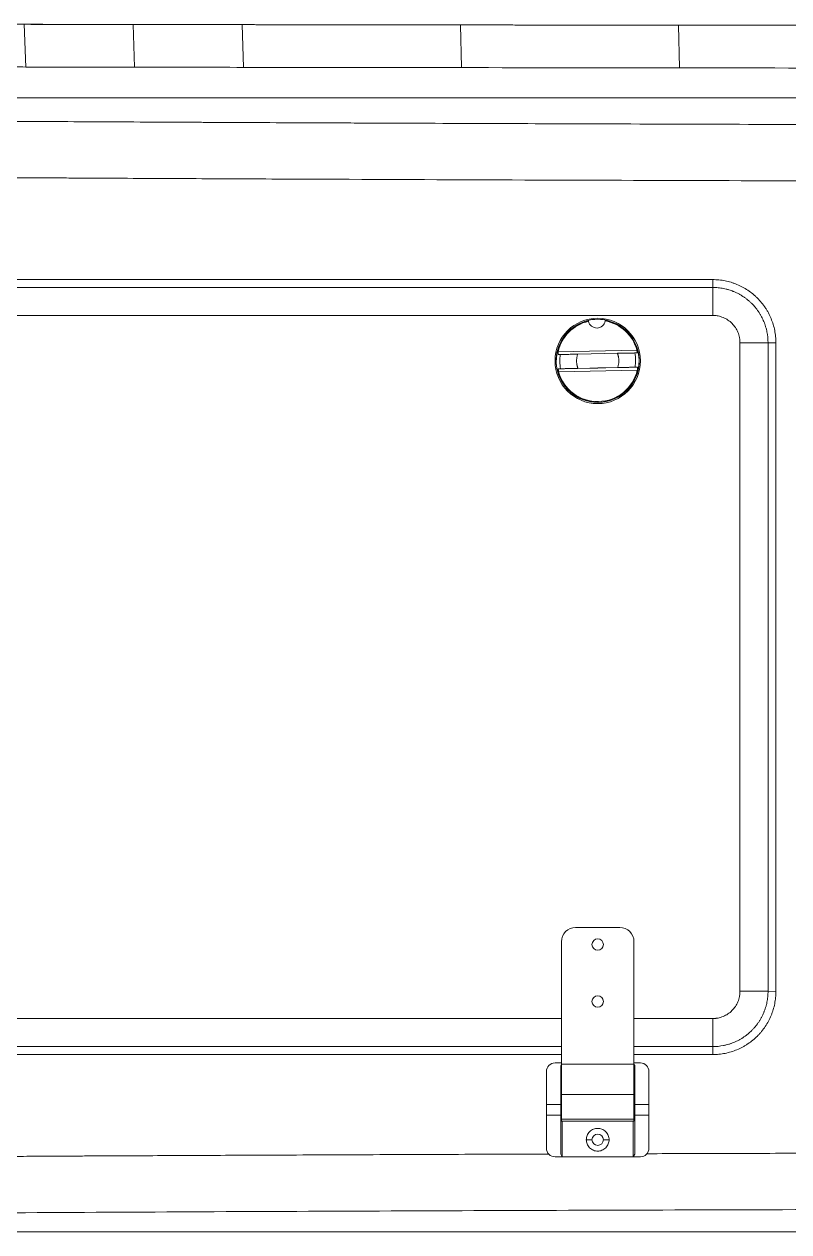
# Model space of a CAD drawing. Header units: millimetres. Extents: x 744 to 5705, y 930 to 4879.
# Drawn here: x 1723.4 to 1992.1, y 1957.5 to 2382 of the extents above; entities that cross this region are included whole.
import ezdxf

# ---------------------------------------------------------------- set-up
doc = ezdxf.new("R2010")
doc.units = ezdxf.units.MM
doc.header["$MEASUREMENT"] = 0

msp = doc.modelspace()

# ---------------------------------------------------------------- linework, layer by layer
at = {"color": 7, "linetype": 'Continuous', "lineweight": 15, "true_color": 0xffffff}
for p, q in [((1723.37, 2381.92), (1723.93, 2366.92)), ((1761.68, 2381.86), (1762.19, 2366.86)), ((1799.99, 2381.8), (1800.45, 2366.8)), ((1876.64, 2381.7), (1877.01, 2366.7)), ((1953.29, 2381.61), (1953.59, 2366.61)), ((1965.3, 2292.2), (1617.37, 2292.2)), ((1965.3, 2289.45), (1965.3, 2292.2)), ((1965.3, 2289.45), (1617.37, 2289.45)), ((1965.3, 2279.62), (1965.3, 2289.45)), ((1965.3, 2279.62), (1617.37, 2279.62)), ((1910.96, 2266.84), (1938.68, 2267.41)), ((1974.89, 2042.09), (1974.89, 2270.02)), ((1987.52, 2269.98), (1984.74, 2270.01)), ((1984.74, 2042.08), (1984.74, 2270.01)), ((1987.52, 2042.05), (1987.52, 2269.98)), ((1909.89, 2263.62), (1909.89, 2263.62)), ((1917.87, 2266), (1931.81, 2266.29)), ((1939.89, 2263.62), (1939.89, 2263.62)), ((1911.05, 2260.84), (1938.84, 2261.42)), ((1938.82, 2260.41), (1911.11, 2259.84)), ((1931.92, 2261.29), (1917.97, 2261)), ((1917.14, 2064.5), (1932.64, 2064.5)), ((1912.14, 2016.5), (1912.14, 2059.5)), ((1937.64, 2059.5), (1937.64, 2016.5)), ((1984.74, 2042.08), (1987.52, 2042.05)), ((1965.3, 2032.5), (1965.3, 2022.63)), ((1965.3, 2022.63), (1965.3, 2019.83)), ((1670.52, 2019.83), (1912.14, 2019.83)), ((1909.89, 2016.9), (1912.14, 2016.9)), ((1912.14, 2016.45), (1911.89, 2015.99)), ((1912.14, 2005.77), (1912.14, 2016.5)), ((1912.14, 2016.5), (1937.64, 2016.5)), ((1937.64, 2019.83), (1965.3, 2019.83)), ((1937.64, 2016.9), (1939.89, 2016.9)), ((1937.64, 2016.5), (1937.64, 2005.77)), ((1937.64, 2016.45), (1937.89, 2015.99)), ((1906.89, 2002.33), (1906.89, 2013.9)), ((1911.89, 2002.33), (1911.89, 2015.99)), ((1937.89, 2015.99), (1937.89, 2002.33)), ((1942.89, 2013.9), (1942.89, 2002.33)), ((1912.14, 1997.11), (1912.14, 2005.77)), ((1912.14, 2005.77), (1937.64, 2005.77)), ((1937.64, 2005.77), (1937.64, 1997.11)), ((1906.89, 1998.48), (1906.89, 2002.33)), ((1906.89, 2002.33), (1911.89, 2002.33)), ((1912.14, 2002.9), (1911.89, 2002.9)), ((1911.89, 1998.48), (1911.89, 2002.33)), ((1937.89, 2002.9), (1937.64, 2002.9)), ((1942.89, 2002.33), (1937.89, 2002.33)), ((1937.89, 2002.33), (1937.89, 1998.48)), ((1942.89, 2002.33), (1942.89, 1998.48)), ((1906.89, 1986.9), (1906.89, 1998.48)), ((1906.89, 1998.48), (1911.89, 1998.48)), ((1911.89, 1984.81), (1911.89, 1998.48)), ((1911.89, 1997.9), (1912.14, 1997.9)), ((1912.14, 1996.4), (1912.14, 1997.11)), ((1912.14, 1997.11), (1937.64, 1997.11)), ((1912.14, 1996.4), (1937.64, 1996.4)), ((1912.39, 1996.4), (1912.39, 1983.9)), ((1937.39, 1983.9), (1937.39, 1996.4)), ((1937.64, 1997.9), (1937.89, 1997.9)), ((1937.64, 1997.11), (1937.64, 1996.4)), ((1937.89, 1998.48), (1937.89, 1984.81)), ((1942.89, 1998.48), (1937.89, 1998.48)), ((1942.89, 1998.48), (1942.89, 1986.9)), ((1922.89, 1989.9), (1920.89, 1989.9)), ((1928.89, 1989.9), (1926.89, 1989.9)), ((1912.39, 1983.9), (1909.89, 1983.9)), ((1911.89, 1984.81), (1912.39, 1983.9)), ((1937.39, 1983.9), (1912.39, 1983.9)), ((1937.89, 1984.81), (1937.39, 1983.9)), ((1939.89, 1983.9), (1937.39, 1983.9)), ((1564.88, 1957.53), (2132.43, 1957.53))]:
    msp.add_line(p, q, dxfattribs=at)
at = {"color": 8, "linetype": 'Continuous', "lineweight": 15, "true_color": 0x808080}
for p, q in [((1670.52, 2032.5), (1912.14, 2032.5)), ((1937.64, 2032.5), (1965.3, 2032.5)), ((1670.52, 2022.63), (1912.14, 2022.63)), ((1937.64, 2022.63), (1965.3, 2022.63))]:
    msp.add_line(p, q, dxfattribs=at)
at = {"color": 7, "linetype": 'Continuous', "lineweight": 15, "true_color": 0xffffff}
for points in [[(1984.74, 2270.01), (1984.29, 2270.01), (1983.55, 2270.01), (1982.55, 2270.02), (1981.32, 2270.02), (1979.89, 2270.02), (1978.31, 2270.02), (1976.63, 2270.02), (1974.89, 2270.02)], [(1926.89, 2058.5), (1926.74, 2059.26), (1926.31, 2059.91), (1925.66, 2060.34), (1924.89, 2060.5), (1924.13, 2060.34), (1923.48, 2059.91), (1923.05, 2059.26), (1922.89, 2058.5)], [(1974.89, 2042.09), (1976.63, 2042.09), (1978.31, 2042.09), (1979.89, 2042.09), (1981.32, 2042.09), (1982.55, 2042.08), (1983.55, 2042.08), (1984.29, 2042.08), (1984.74, 2042.08)]]:
    msp.add_lwpolyline(points, dxfattribs=at)
for centre, radius in [((1924.89, 2263.62), 15), ((1924.89, 2058.5), 2), ((1924.89, 2038.5), 2)]:
    msp.add_circle(centre, radius, dxfattribs=at)
for centre, radius, start, end in [((1924.89, 2263.62), 14.56, 103.0161, 79.3619), ((1924.89, 2263.62), 14.56, 105.7914, 74.2086), ((1924.89, 2263.63), 14.29, 103.0787, 167.0162), ((1924.89, 2263.62), 14.65, 74.2604, 105.7396), ((1924.59, 2278.18), 3, 192.1646, 350.2134), ((1924.89, 2263.63), 14.29, 15.3618, 79.2993), ((1924.89, 2263.62), 15, 180.0001, 359.9999), ((1924.89, 2263.64), 13.32, 170.3691, 192.0089), ((1924.89, 2263.64), 13.32, 350.3691, 12.0089), ((1924.89, 2263.63), 14.29, 195.3618, 347.0162), ((1917.14, 2059.5), 5, 90, 180), ((1932.64, 2059.5), 5, 0, 90), ((1924.89, 2058.5), 2, 0.0001, 179.9999), ((1924.89, 2038.5), 2, 0.0001, 179.9999), ((1924.89, 2038.49), 2, 0.0001, 179.9999), ((1909.89, 2013.9), 3, 90, 180), ((1939.89, 2013.9), 3, 0, 90), ((1924.89, 1989.9), 2, 0, 180), ((1909.89, 1986.9), 3, 180, 270), ((1924.89, 1989.9), 2, 180, 0), ((1939.89, 1986.9), 3, 270, 0)]:
    msp.add_arc(centre, radius, start, end, dxfattribs=at)
for points in [[(1693.91, 2381.98), (1705.25, 2381.96), (1716.6, 2381.94), (1727.93, 2381.92)], [(1761.68, 2381.86), (1748.91, 2381.88), (1736.14, 2381.9), (1723.37, 2381.92)], [(1799.99, 2381.8), (1787.22, 2381.82), (1774.45, 2381.84), (1761.68, 2381.86)], [(1876.64, 2381.7), (1851.09, 2381.73), (1825.54, 2381.77), (1799.99, 2381.8)], [(1804.32, 2381.8), (1829.78, 2381.77), (1855.25, 2381.73), (1880.72, 2381.7)], [(1953.29, 2381.61), (1927.74, 2381.64), (1902.18, 2381.67), (1876.64, 2381.7)], [(1880.72, 2381.7), (1906.19, 2381.67), (1931.66, 2381.64), (1957.14, 2381.61)], [(2106.61, 2381.45), (2055.5, 2381.5), (2004.39, 2381.55), (1953.29, 2381.61)], [(1957.14, 2381.61), (2008.08, 2381.55), (2059.03, 2381.5), (2109.98, 2381.45)], [(1723.93, 2366.92), (1722.6, 2366.92), (1721.27, 2366.93), (1719.95, 2366.93)], [(1762.19, 2366.86), (1749.43, 2366.88), (1736.68, 2366.9), (1723.93, 2366.92)], [(1800.45, 2366.8), (1787.7, 2366.82), (1774.94, 2366.84), (1762.19, 2366.86)], [(1877.01, 2366.7), (1851.49, 2366.73), (1825.97, 2366.77), (1800.45, 2366.8)], [(1953.59, 2366.61), (1928.06, 2366.64), (1902.53, 2366.67), (1877.01, 2366.7)], [(2106.81, 2366.45), (2055.73, 2366.5), (2004.65, 2366.55), (1953.59, 2366.61)], [(1920.92, 2277.72), (1920.92, 2277.69), (1920.93, 2277.66), (1920.93, 2277.63)], [(1921.66, 2277.55), (1921.64, 2277.64), (1921.63, 2277.72), (1921.61, 2277.81)], [(1927.58, 2277.93), (1927.57, 2277.84), (1927.56, 2277.76), (1927.55, 2277.67)], [(1928.86, 2277.63), (1928.86, 2277.66), (1928.86, 2277.69), (1928.87, 2277.72)], [(1911.76, 2265.86), (1911.49, 2265.86), (1911.22, 2265.85), (1910.95, 2265.84)], [(1938.73, 2266.42), (1938.46, 2266.41), (1938.19, 2266.41), (1937.92, 2266.41)], [(1911.05, 2260.84), (1911.32, 2260.85), (1911.6, 2260.86), (1911.87, 2260.86)], [(1938.02, 2261.41), (1938.29, 2261.41), (1938.57, 2261.41), (1938.84, 2261.42)]]:
    msp.add_open_spline(points, degree=3, dxfattribs=at)
for points, knots in [([(1727.93, 2381.92), (1729.27, 2381.92), (1730.61, 2381.92), (1731.95, 2381.91), (1743.34, 2381.9), (1754.73, 2381.88), (1766.12, 2381.86)], [994.166741, 994.166741, 994.166741, 994.166741, 998.189879, 998.189879, 998.189879, 1032.382564, 1032.382564, 1032.382564, 1032.382564]), ([(1766.12, 2381.86), (1767.41, 2381.86), (1768.71, 2381.86), (1770, 2381.85), (1781.44, 2381.84), (1792.88, 2381.82), (1804.32, 2381.8)], [1032.382564, 1032.382564, 1032.382564, 1032.382564, 1036.262888, 1036.262888, 1036.262888, 1070.602528, 1070.602528, 1070.602528, 1070.602528]), ([(3180.05, 2356.04), (3145.17, 2356.04), (3077.34, 2356.04), (2978.5, 2356.04), (2885.49, 2356.04), (2798.29, 2356.04), (2716.92, 2356.04), (2641.36, 2356.04), (2571.63, 2356.04), (2507.72, 2356.04), (2449.62, 2356.04), (2397.35, 2356.04), (2350.9, 2356.04), (2310.27, 2356.04), (2275.46, 2356.04), (2246.47, 2356.04), (2223.3, 2356.04), (2177.26, 2356.04), (2106.41, 2356.04), (2008.82, 2356.04), (1925.47, 2356.04), (1856.35, 2356.04), (1810.62, 2356.04), (1774.03, 2356.04), (1750.88, 2356.04), (1733.83, 2356.04), (1724.68, 2356.04), (1718.11, 2356.04), (1712.3, 2356.04), (1703.15, 2356.04), (1694.01, 2356.04), (1686.58, 2356.04), (1683.15, 2356.04), (1680.86, 2356.04), (1674.58, 2356.04), (1666.58, 2356.02), (1657.44, 2355.98), (1650.26, 2355.93), (1643.41, 2355.88), (1629.71, 2355.76), (1609.5, 2355.5), (1573, 2354.8), (1536.53, 2353.75), (1500.1, 2352.3), (1474.31, 2351.07), (1450.06, 2349.74), (1419.77, 2347.86), (1381.94, 2345.1), (1344.17, 2341.72), (1313.99, 2338.62), (1283.83, 2335.23), (1246.16, 2330.43), (1212.36, 2325.36), (1189.88, 2321.64), (1174.93, 2319.06), (1156.29, 2315.66), (1134.02, 2311.27), (1111.84, 2306.56), (1089.77, 2301.51), (1067.8, 2296.09), (1045.95, 2290.29), (1023.98, 2284.01), (1002.38, 2277.35), (983.66, 2271.14), (962.55, 2263.71), (942.33, 2256.04), (918.66, 2246.26), (898.12, 2237.11), (876.61, 2226.73), (856.35, 2216.18), (836.2, 2204.84), (822.14, 2196.32), (812.51, 2190.22), (807.71, 2187.13), (802.4, 2183.63), (796.79, 2179.87), (790.93, 2175.86), (785.4, 2171.98), (781.61, 2169.27), (779.66, 2167.86), (778.97, 2167.37)], [0, 0, 0, 0, 0.042888, 0.083391, 0.121508, 0.157241, 0.190589, 0.221551, 0.250128, 0.276319, 0.300126, 0.321547, 0.340583, 0.357234, 0.3715, 0.383381, 0.392876, 0.399987, 0.439984, 0.479981, 0.519979, 0.542479, 0.56498, 0.576232, 0.587484, 0.593461, 0.597212, 0.598736, 0.601549, 0.604362, 0.609988, 0.6128, 0.613503, 0.614206, 0.615613, 0.621237, 0.624049, 0.62686, 0.630073, 0.632482, 0.643723, 0.65496, 0.677425, 0.688653, 0.69988, 0.709235, 0.71859, 0.737302, 0.756022, 0.765388, 0.774758, 0.793519, 0.812315, 0.817015, 0.821711, 0.831094, 0.840465, 0.849824, 0.859174, 0.868517, 0.877855, 0.887191, 0.896845, 0.905872, 0.911653, 0.924597, 0.932687, 0.94342, 0.952481, 0.962311, 0.971732, 0.981147, 0.982693, 0.985856, 0.988235, 0.990567, 0.99423, 0.997024, 0.998948, 1, 1, 1, 1]), ([(922.61, 2247.75), (924.23, 2248.46), (931.64, 2251.73), (944.97, 2256.98), (962.39, 2263.62), (979.82, 2269.82), (993.5, 2274.41), (1003.52, 2277.64), (1009.75, 2279.61), (1016.18, 2281.59), (1022.76, 2283.57), (1028.95, 2285.4), (1034.5, 2287), (1039.41, 2288.4), (1044.16, 2289.73), (1048.75, 2290.99), (1053.93, 2292.39), (1060.04, 2294.02), (1067.43, 2295.94), (1075.67, 2298.02), (1084.62, 2300.22), (1093.73, 2302.39), (1101.99, 2304.3), (1109.17, 2305.91), (1115.41, 2307.29), (1121.38, 2308.57), (1127.59, 2309.89), (1134.07, 2311.23), (1143.17, 2313.07), (1154.35, 2315.25), (1167.87, 2317.78), (1181.27, 2320.17), (1195.1, 2322.52), (1210.27, 2324.98), (1226.93, 2327.53), (1244.71, 2330.09), (1262.48, 2332.49), (1280.2, 2334.73), (1298.07, 2336.84), (1316.17, 2338.84), (1332.18, 2340.49), (1345.64, 2341.79), (1356.51, 2342.8), (1367.27, 2343.75), (1378.34, 2344.69), (1389.9, 2345.62), (1402.7, 2346.6), (1416.73, 2347.6), (1431.51, 2348.59), (1445.83, 2349.47), (1459.06, 2350.23), (1471.67, 2350.91), (1483.89, 2351.52), (1495.86, 2352.08), (1507.22, 2352.57), (1518.31, 2353.02), (1529.74, 2353.44), (1541.97, 2353.86), (1554.77, 2354.25), (1568.02, 2354.62), (1581.01, 2354.93), (1593.52, 2355.19), (1605.23, 2355.41), (1616.81, 2355.59), (1627.29, 2355.72), (1637.28, 2355.83), (1646.59, 2355.91), (1656.1, 2355.97), (1665.42, 2356.01), (1674.56, 2356.04), (1685.29, 2356.05), (1697.82, 2356.04), (1711.53, 2356.04), (1725.71, 2356.04), (1739.66, 2356.04), (1754.02, 2356.04), (1768.07, 2356.04), (1789.46, 2356.04), (1817.92, 2356.04), (1853.46, 2356.04), (1888.56, 2356.04), (1924.12, 2356.04), (1967.58, 2356.04), (2019.59, 2356.04), (2065.78, 2356.04), (2098.37, 2356.04), (2116.51, 2356.04), (2134.09, 2356.04), (2151.55, 2356.04), (2172.17, 2356.04), (2196.15, 2356.04), (2216.58, 2356.04), (2230.73, 2356.04), (2238.22, 2356.04), (2245.8, 2356.04), (2253.46, 2356.04), (2261.02, 2356.04), (2278.14, 2356.04), (2304.96, 2356.04), (2335.66, 2356.04), (2360.59, 2356.04), (2379.63, 2356.04), (2398.76, 2356.04), (2416.92, 2356.04), (2436.14, 2356.04), (2456.83, 2356.04), (2480.46, 2356.04), (2500.36, 2356.04), (2516.15, 2356.04), (2527.49, 2356.04), (2539.07, 2356.04), (2550.89, 2356.04), (2562.47, 2356.04), (2573.11, 2356.04), (2588.18, 2356.04), (2608.37, 2356.04), (2636.05, 2356.04), (2666.17, 2356.04), (2698.82, 2356.04), (2732.66, 2356.04), (2767.7, 2356.04), (2799.08, 2356.04), (2826.58, 2356.04), (2843.77, 2356.04), (2855.1, 2356.04), (2860.42, 2356.04), (2865.78, 2356.04), (2871.01, 2356.04), (2875.75, 2356.04), (2880, 2356.04), (2890.92, 2356.04), (2909.19, 2356.04), (2936.56, 2356.04), (2966.44, 2356.04), (2998.94, 2356.04), (3032.71, 2356.04), (3067.75, 2356.04), (3104.06, 2356.04), (3141.63, 2356.04), (3167.1, 2356.04), (3180.05, 2356.04)], [0, 0, 0, 0, 0.002359, 0.010774, 0.019073, 0.027178, 0.035383, 0.038282, 0.041182, 0.044085, 0.047239, 0.050327, 0.052667, 0.05493, 0.057116, 0.059226, 0.06126, 0.064255, 0.067638, 0.071408, 0.075565, 0.079881, 0.083867, 0.086837, 0.089666, 0.092353, 0.094958, 0.098104, 0.101144, 0.1073, 0.113234, 0.119417, 0.125386, 0.131864, 0.139813, 0.14776, 0.155706, 0.163595, 0.171442, 0.179569, 0.187731, 0.192774, 0.197488, 0.202182, 0.207087, 0.212203, 0.217531, 0.224082, 0.230816, 0.237138, 0.243063, 0.248354, 0.253839, 0.259245, 0.264198, 0.268881, 0.273918, 0.279311, 0.285058, 0.290848, 0.296826, 0.302224, 0.307384, 0.312307, 0.317524, 0.321224, 0.325508, 0.329827, 0.333778, 0.337824, 0.34189, 0.347954, 0.354359, 0.359995, 0.366684, 0.372772, 0.378955, 0.385231, 0.40102, 0.416512, 0.432142, 0.447343, 0.463442, 0.489496, 0.515977, 0.524388, 0.532501, 0.539909, 0.547588, 0.555536, 0.567119, 0.579231, 0.582491, 0.585787, 0.58912, 0.592488, 0.595894, 0.599088, 0.615081, 0.631276, 0.639597, 0.647971, 0.656397, 0.664832, 0.671936, 0.681748, 0.692141, 0.703113, 0.707993, 0.712979, 0.718072, 0.723272, 0.728577, 0.733353, 0.737309, 0.748456, 0.759993, 0.77383, 0.78819, 0.803073, 0.81848, 0.83441, 0.844483, 0.854754, 0.857088, 0.859431, 0.861784, 0.864147, 0.866332, 0.86804, 0.869759, 0.880741, 0.892138, 0.905873, 0.920166, 0.935017, 0.950426, 0.966392, 0.982917, 1, 1, 1, 1]), ([(3180.05, 2356.04), (3095.02, 2356.04), (2924.97, 2356.04), (2669.88, 2356.04), (2459.74, 2356.04), (2294.55, 2356.04), (2174.3, 2356.04), (2054.05, 2356.04), (1933.82, 2356.04), (1834.98, 2356.06), (1757.52, 2356.03), (1713.35, 2356.1), (1687.88, 2356.02), (1681.09, 2355.99)], [0, 0, 0, 0, 0.170154, 0.340307, 0.510461, 0.59068, 0.670893, 0.75111, 0.831324, 0.911539, 0.948973, 0.986407, 1, 1, 1, 1]), ([(1729.58, 2356.04), (1729.63, 2356.04), (1748.38, 2356.05), (1785.82, 2356.04), (1867.29, 2356.04), (1974.15, 2356.04), (2062.32, 2356.04), (2106.4, 2356.04)], [0, 0, 0, 0, 0.000438, 0.149315, 0.298183, 0.6491, 1, 1, 1, 1]), ([(1519.76, 2346.17), (1521.86, 2346.24), (1526.05, 2346.36), (1532.35, 2346.53), (1538.68, 2346.7), (1545.02, 2346.85), (1551.38, 2347), (1557.77, 2347.14), (1564.17, 2347.27), (1570.6, 2347.39), (1577.05, 2347.5), (1583.52, 2347.6), (1590.01, 2347.69), (1596.52, 2347.77), (1603.05, 2347.85), (1609.61, 2347.91), (1616.18, 2347.97), (1626.19, 2348.04), (1639.75, 2348.1), (1656.94, 2348.12), (1677.12, 2348.07), (1700.25, 2347.93), (1723.1, 2347.79), (1742.96, 2347.69), (1759.87, 2347.6), (1777.02, 2347.52), (1794.4, 2347.43), (1812.01, 2347.35), (1840.73, 2347.23), (1881.21, 2347.07), (1932.7, 2346.9), (1984.95, 2346.74), (2054.15, 2346.57), (2140.98, 2346.39), (2244.77, 2346.23), (2348.61, 2346.12), (2452.5, 2346.04), (2590.98, 2345.96), (2764.16, 2345.91), (2934.18, 2345.89), (3072.85, 2345.89), (3142.19, 2345.88), (3180.05, 2345.88)], [0, 0, 0, 0, 0.0037846, 0.0075816, 0.0113909, 0.0152127, 0.0190469, 0.0228935, 0.0267526, 0.0306242, 0.0345084, 0.0384052, 0.0423146, 0.0462367, 0.0501714, 0.0541187, 0.0580787, 0.0620513, 0.0722132, 0.0825648, 0.0931105, 0.1086811, 0.1243545, 0.1343984, 0.1445829, 0.1549088, 0.1653767, 0.1759872, 0.1867397, 0.2172687, 0.2491173, 0.2797752, 0.3116811, 0.3741542, 0.4366696, 0.4992194, 0.5617899, 0.6243823, 0.7494353, 0.8747058, 0.9315936, 1, 1, 1, 1]), ([(1519.76, 2346.17), (1554.51, 2347.22), (1589.25, 2347.81), (1628.31, 2348.05), (1632.65, 2348.07), (1641.33, 2348.1), (1645.66, 2348.11), (1658.69, 2348.11), (1667.37, 2348.09), (1684.7, 2348.02), (1693.36, 2347.97), (1706.33, 2347.9), (1710.65, 2347.87), (1719.29, 2347.82), (1723.61, 2347.79), (1797.06, 2347.39), (1866.2, 2347.11), (2004.48, 2346.67), (2073.63, 2346.52), (2211.92, 2346.27), (2281.07, 2346.19), (2419.37, 2346.06), (2488.52, 2346.01), (2626.83, 2345.95), (2695.98, 2345.93), (2903.44, 2345.89), (3041.74, 2345.88), (3180.05, 2345.88)], [0, 0, 0, 0, 103.769533, 103.769533, 116.740725, 116.740725, 129.711916, 129.711916, 155.6543, 155.6543, 181.596683, 181.596683, 194.567875, 194.567875, 207.539066, 207.539066, 415.078132, 415.078132, 622.617198, 622.617198, 830.156265, 830.156265, 1037.695331, 1037.695331, 1245.234397, 1245.234397, 1660.312529, 1660.312529, 1660.312529, 1660.312529]), ([(1987.52, 2269.98), (1987.52, 2270.72), (1987.48, 2271.45), (1987.34, 2272.9), (1987.23, 2273.62), (1986.8, 2275.78), (1986.37, 2277.16), (1985.54, 2279.17), (1985.23, 2279.82), (1984.72, 2280.79), (1984.54, 2281.11), (1984.16, 2281.73), (1983.96, 2282.04), (1982.95, 2283.55), (1982.04, 2284.67), (1980.75, 2285.95), (1980.49, 2286.2), (1979.95, 2286.69), (1979.67, 2286.93), (1978.82, 2287.63), (1978.24, 2288.06), (1976.43, 2289.27), (1975.16, 2289.95), (1973.47, 2290.65), (1973.12, 2290.78), (1972.44, 2291.03), (1972.09, 2291.14), (1971.05, 2291.46), (1970.35, 2291.63), (1968.93, 2291.91), (1968.21, 2292.02), (1966.76, 2292.16), (1966.03, 2292.2), (1965.3, 2292.2)], [0, 0, 0, 0, 0.0625, 0.0625, 0.125, 0.125, 0.25, 0.25, 0.3125, 0.3125, 0.34375, 0.34375, 0.375, 0.375, 0.5, 0.5, 0.53125, 0.53125, 0.5625, 0.5625, 0.625, 0.625, 0.75, 0.75, 0.78125, 0.78125, 0.8125, 0.8125, 0.875, 0.875, 0.9375, 0.9375, 1, 1, 1, 1]), ([(1984.74, 2270.01), (1984.74, 2271.28), (1984.61, 2272.56), (1984.34, 2273.95), (1984.31, 2274.1), (1984.24, 2274.41), (1984.2, 2274.57), (1984.09, 2275.03), (1984, 2275.33), (1983.86, 2275.79), (1983.81, 2275.94), (1983.71, 2276.25), (1983.66, 2276.4), (1983.5, 2276.85), (1983.39, 2277.15), (1983.02, 2278.03), (1982.75, 2278.61), (1982.38, 2279.31), (1982.3, 2279.45), (1982.14, 2279.72), (1982.06, 2279.86), (1981.82, 2280.26), (1981.65, 2280.53), (1981.39, 2280.93), (1981.3, 2281.06), (1981.12, 2281.32), (1981.02, 2281.45), (1980.74, 2281.83), (1980.54, 2282.09), (1979.93, 2282.84), (1979.5, 2283.31), (1978.83, 2283.98), (1978.6, 2284.2), (1978.13, 2284.62), (1977.89, 2284.83), (1977.4, 2285.23), (1977.15, 2285.43), (1976.64, 2285.81), (1976.38, 2285.99), (1975.98, 2286.26), (1975.85, 2286.34), (1975.58, 2286.51), (1975.44, 2286.6), (1975.03, 2286.85), (1974.75, 2287), (1973.91, 2287.46), (1973.33, 2287.73), (1972.68, 2288), (1972.6, 2288.03), (1972.46, 2288.09), (1972.38, 2288.12), (1972.16, 2288.2), (1972.01, 2288.26), (1971.57, 2288.42), (1971.27, 2288.52), (1970.81, 2288.66), (1970.66, 2288.7), (1970.35, 2288.78), (1970.2, 2288.83), (1969.73, 2288.94), (1969.42, 2289.01), (1968.79, 2289.14), (1968.48, 2289.19), (1967.85, 2289.29), (1967.53, 2289.33), (1966.57, 2289.42), (1965.93, 2289.45), (1965.3, 2289.45)], [0, 0, 0, 0, 0.125, 0.125, 0.140625, 0.140625, 0.15625, 0.15625, 0.1875, 0.1875, 0.203125, 0.203125, 0.21875, 0.21875, 0.25, 0.25, 0.3125, 0.3125, 0.328125, 0.328125, 0.34375, 0.34375, 0.375, 0.375, 0.390625, 0.390625, 0.40625, 0.40625, 0.4375, 0.4375, 0.5, 0.5, 0.53125, 0.53125, 0.5625, 0.5625, 0.59375, 0.59375, 0.625, 0.625, 0.640625, 0.640625, 0.65625, 0.65625, 0.6875, 0.6875, 0.75, 0.75, 0.757812, 0.757812, 0.765625, 0.765625, 0.78125, 0.78125, 0.8125, 0.8125, 0.828125, 0.828125, 0.84375, 0.84375, 0.875, 0.875, 0.90625, 0.90625, 0.9375, 0.9375, 1, 1, 1, 1]), ([(1974.89, 2270.02), (1974.89, 2270.13), (1974.89, 2270.34), (1974.87, 2270.65), (1974.85, 2270.96), (1974.81, 2271.27), (1974.77, 2271.58), (1974.67, 2272.1), (1974.5, 2272.81), (1974.18, 2273.7), (1973.78, 2274.55), (1973.13, 2275.63), (1972.13, 2276.85), (1970.91, 2277.85), (1969.84, 2278.49), (1968.98, 2278.9), (1968.1, 2279.22), (1967.28, 2279.42), (1966.56, 2279.54), (1965.93, 2279.61), (1965.51, 2279.61), (1965.3, 2279.62)], [0, 0, 0, 0, 0.020867, 0.041684, 0.062474, 0.08326, 0.104062, 0.124905, 0.187503, 0.250113, 0.312374, 0.374673, 0.499801, 0.624289, 0.686806, 0.749368, 0.811865, 0.874407, 0.91627, 0.958074, 1, 1, 1, 1]), ([(1911.76, 2265.86), (1911.83, 2265.87), (1911.92, 2265.87), (1912.17, 2265.87), (1912.32, 2265.88), (1912.69, 2265.89), (1912.9, 2265.89), (1913.25, 2265.9), (1913.37, 2265.9), (1913.63, 2265.91), (1913.77, 2265.91), (1914.18, 2265.92), (1914.48, 2265.93), (1915.1, 2265.94), (1915.43, 2265.95), (1916.11, 2265.96), (1916.45, 2265.97), (1917.15, 2265.98), (1917.51, 2265.99), (1917.87, 2266)], [0, 0, 0, 0, 0.125, 0.125, 0.25, 0.25, 0.375, 0.375, 0.4375, 0.4375, 0.5, 0.5, 0.625, 0.625, 0.75, 0.75, 0.875, 0.875, 1, 1, 1, 1]), ([(1917.97, 2261), (1917.94, 2261.08), (1917.89, 2261.23), (1917.81, 2261.46), (1917.74, 2261.69), (1917.68, 2261.93), (1917.63, 2262.16), (1917.59, 2262.39), (1917.54, 2262.71), (1917.5, 2263.07), (1917.48, 2263.49), (1917.48, 2263.92), (1917.52, 2264.4), (1917.59, 2264.94), (1917.71, 2265.48), (1917.81, 2265.82), (1917.87, 2266)], [0, 0, 0, 0, 0.0476052, 0.0952105, 0.1428163, 0.190423, 0.2380308, 0.2856401, 0.3255058, 0.4281984, 0.5007565, 0.5718843, 0.6789123, 0.7859434, 0.8929738, 1, 1, 1, 1]), ([(1931.81, 2266.29), (1932.17, 2266.29), (1932.53, 2266.3), (1933.23, 2266.32), (1933.58, 2266.32), (1934.25, 2266.34), (1934.58, 2266.34), (1935.2, 2266.36), (1935.5, 2266.36), (1936.06, 2266.37), (1936.31, 2266.38), (1936.66, 2266.38), (1936.77, 2266.39), (1936.98, 2266.39), (1937.08, 2266.39), (1937.36, 2266.4), (1937.51, 2266.4), (1937.76, 2266.4), (1937.86, 2266.41), (1937.92, 2266.41)], [0, 0, 0, 0, 0.125, 0.125, 0.25, 0.25, 0.375, 0.375, 0.5, 0.5, 0.625, 0.625, 0.6875, 0.6875, 0.75, 0.75, 0.875, 0.875, 1, 1, 1, 1]), ([(1931.81, 2266.29), (1931.84, 2266.21), (1931.9, 2266.06), (1931.97, 2265.83), (1932.04, 2265.6), (1932.1, 2265.36), (1932.15, 2265.12), (1932.2, 2264.9), (1932.25, 2264.58), (1932.28, 2264.21), (1932.3, 2263.8), (1932.3, 2263.37), (1932.27, 2262.89), (1932.19, 2262.34), (1932.08, 2261.81), (1931.97, 2261.46), (1931.92, 2261.29)], [0, 0, 0, 0, 0.047605, 0.095211, 0.142816, 0.190423, 0.238031, 0.28564, 0.325506, 0.428198, 0.500757, 0.571884, 0.678912, 0.785943, 0.892974, 1, 1, 1, 1]), ([(1911.87, 2260.86), (1911.93, 2260.87), (1912.03, 2260.87), (1912.27, 2260.87), (1912.43, 2260.88), (1912.8, 2260.89), (1913, 2260.89), (1913.35, 2260.9), (1913.48, 2260.9), (1913.73, 2260.91), (1913.87, 2260.91), (1914.29, 2260.92), (1914.58, 2260.93), (1915.2, 2260.94), (1915.54, 2260.95), (1916.21, 2260.96), (1916.55, 2260.97), (1917.25, 2260.98), (1917.61, 2260.99), (1917.97, 2261)], [0, 0, 0, 0, 0.125, 0.125, 0.25, 0.25, 0.375, 0.375, 0.4375, 0.4375, 0.5, 0.5, 0.625, 0.625, 0.75, 0.75, 0.875, 0.875, 1, 1, 1, 1]), ([(1922.45, 2261.08), (1922.45, 2261.08), (1922.5, 2261.08), (1922.74, 2261.09), (1922.93, 2261.09), (1923.42, 2261.1), (1923.72, 2261.11), (1924.33, 2261.12), (1924.65, 2261.13), (1925.24, 2261.14), (1925.56, 2261.15), (1926.17, 2261.16), (1926.47, 2261.17), (1926.96, 2261.18), (1927.15, 2261.18), (1927.39, 2261.18), (1927.44, 2261.19), (1927.44, 2261.19)], [0, 0, 0, 0, 0.125, 0.125, 0.25, 0.25, 0.375, 0.375, 0.5, 0.5, 0.625, 0.625, 0.75, 0.75, 0.875, 0.875, 1, 1, 1, 1]), ([(1927.44, 2261.19), (1927.44, 2261.18), (1927.39, 2261.18), (1927.15, 2261.18), (1926.96, 2261.17), (1926.47, 2261.16), (1926.17, 2261.15), (1925.56, 2261.14), (1925.24, 2261.14), (1924.65, 2261.12), (1924.33, 2261.12), (1923.72, 2261.1), (1923.42, 2261.1), (1922.93, 2261.09), (1922.74, 2261.09), (1922.5, 2261.08), (1922.45, 2261.08), (1922.45, 2261.08)], [0, 0, 0, 0, 0.125, 0.125, 0.25, 0.25, 0.375, 0.375, 0.5, 0.5, 0.625, 0.625, 0.75, 0.75, 0.875, 0.875, 1, 1, 1, 1]), ([(1938.02, 2261.41), (1937.96, 2261.41), (1937.86, 2261.4), (1937.62, 2261.4), (1937.46, 2261.4), (1937.09, 2261.39), (1936.89, 2261.39), (1936.54, 2261.38), (1936.41, 2261.38), (1936.16, 2261.37), (1936.02, 2261.37), (1935.6, 2261.36), (1935.31, 2261.36), (1934.69, 2261.35), (1934.35, 2261.34), (1933.68, 2261.32), (1933.34, 2261.32), (1932.64, 2261.3), (1932.28, 2261.3), (1931.92, 2261.29)], [0, 0, 0, 0, 0.125, 0.125, 0.25, 0.25, 0.375, 0.375, 0.4375, 0.4375, 0.5, 0.5, 0.625, 0.625, 0.75, 0.75, 0.875, 0.875, 1, 1, 1, 1]), ([(1965.3, 2032.5), (1965.4, 2032.5), (1965.61, 2032.5), (1965.93, 2032.51), (1966.24, 2032.54), (1966.55, 2032.58), (1966.86, 2032.62), (1967.37, 2032.71), (1968.09, 2032.89), (1968.97, 2033.21), (1969.83, 2033.61), (1970.9, 2034.26), (1972.12, 2035.26), (1973.13, 2036.48), (1973.77, 2037.55), (1974.17, 2038.4), (1974.49, 2039.29), (1974.7, 2040.11), (1974.82, 2040.83), (1974.88, 2041.46), (1974.89, 2041.88), (1974.89, 2042.09)], [0, 0, 0, 0, 0.020867, 0.041684, 0.062474, 0.08326, 0.104062, 0.124905, 0.187503, 0.250113, 0.312374, 0.374673, 0.499801, 0.624289, 0.686806, 0.749368, 0.811865, 0.874407, 0.91627, 0.958074, 1, 1, 1, 1]), ([(1965.3, 2022.63), (1966.57, 2022.63), (1967.85, 2022.76), (1969.24, 2023.04), (1969.39, 2023.07), (1969.7, 2023.14), (1969.86, 2023.17), (1970.32, 2023.29), (1970.62, 2023.37), (1971.08, 2023.51), (1971.23, 2023.56), (1971.54, 2023.66), (1971.69, 2023.71), (1972.14, 2023.87), (1972.44, 2023.99), (1973.32, 2024.35), (1973.9, 2024.63), (1974.6, 2025), (1974.74, 2025.08), (1975.01, 2025.23), (1975.15, 2025.31), (1975.55, 2025.55), (1975.82, 2025.72), (1976.22, 2025.99), (1976.35, 2026.08), (1976.61, 2026.26), (1976.74, 2026.35), (1977.12, 2026.64), (1977.38, 2026.84), (1978.13, 2027.45), (1978.6, 2027.88), (1979.27, 2028.54), (1979.49, 2028.78), (1979.91, 2029.25), (1980.12, 2029.49), (1980.52, 2029.97), (1980.72, 2030.23), (1981.1, 2030.73), (1981.28, 2030.99), (1981.55, 2031.39), (1981.63, 2031.53), (1981.8, 2031.8), (1981.89, 2031.93), (1982.14, 2032.34), (1982.29, 2032.62), (1982.75, 2033.47), (1983.02, 2034.05), (1983.29, 2034.7), (1983.32, 2034.77), (1983.38, 2034.92), (1983.41, 2034.99), (1983.49, 2035.21), (1983.55, 2035.36), (1983.71, 2035.81), (1983.81, 2036.1), (1983.95, 2036.57), (1983.99, 2036.72), (1984.07, 2037.02), (1984.12, 2037.18), (1984.23, 2037.64), (1984.3, 2037.96), (1984.43, 2038.58), (1984.48, 2038.9), (1984.58, 2039.53), (1984.62, 2039.85), (1984.71, 2040.8), (1984.74, 2041.44), (1984.74, 2042.08)], [0, 0, 0, 0, 0.125, 0.125, 0.140625, 0.140625, 0.15625, 0.15625, 0.1875, 0.1875, 0.203125, 0.203125, 0.21875, 0.21875, 0.25, 0.25, 0.3125, 0.3125, 0.328125, 0.328125, 0.34375, 0.34375, 0.375, 0.375, 0.390625, 0.390625, 0.40625, 0.40625, 0.4375, 0.4375, 0.5, 0.5, 0.53125, 0.53125, 0.5625, 0.5625, 0.59375, 0.59375, 0.625, 0.625, 0.640625, 0.640625, 0.65625, 0.65625, 0.6875, 0.6875, 0.75, 0.75, 0.757812, 0.757812, 0.765625, 0.765625, 0.78125, 0.78125, 0.8125, 0.8125, 0.828125, 0.828125, 0.84375, 0.84375, 0.875, 0.875, 0.90625, 0.90625, 0.9375, 0.9375, 1, 1, 1, 1]), ([(1965.3, 2019.83), (1966.03, 2019.83), (1966.76, 2019.87), (1968.21, 2020.01), (1968.94, 2020.12), (1971.09, 2020.55), (1972.48, 2020.97), (1974.48, 2021.81), (1975.14, 2022.12), (1976.1, 2022.63), (1976.42, 2022.81), (1977.05, 2023.19), (1977.36, 2023.39), (1978.87, 2024.4), (1979.98, 2025.31), (1981.27, 2026.6), (1981.52, 2026.86), (1982.01, 2027.4), (1982.25, 2027.68), (1982.94, 2028.53), (1983.38, 2029.11), (1984.58, 2030.92), (1985.26, 2032.19), (1985.96, 2033.88), (1986.1, 2034.23), (1986.34, 2034.91), (1986.46, 2035.26), (1986.77, 2036.3), (1986.95, 2037), (1987.23, 2038.42), (1987.34, 2039.14), (1987.48, 2040.58), (1987.52, 2041.32), (1987.52, 2042.05)], [0, 0, 0, 0, 0.0625, 0.0625, 0.125, 0.125, 0.25, 0.25, 0.3125, 0.3125, 0.34375, 0.34375, 0.375, 0.375, 0.5, 0.5, 0.53125, 0.53125, 0.5625, 0.5625, 0.625, 0.625, 0.75, 0.75, 0.78125, 0.78125, 0.8125, 0.8125, 0.875, 0.875, 0.9375, 0.9375, 1, 1, 1, 1]), ([(1906.89, 2002.65), (1906.89, 2002.65), (1906.89, 2002.65), (1906.89, 2002.64), (1906.89, 2002.61), (1906.89, 2002.57), (1906.89, 2002.5), (1906.89, 2002.4), (1906.89, 2002.25), (1906.89, 2002.05), (1906.89, 2001.83), (1906.89, 2001.58), (1906.89, 2001.25), (1906.89, 2000.9), (1906.89, 2000.62), (1906.89, 2000.22), (1906.89, 1999.68), (1906.89, 1999.07), (1906.89, 1998.72), (1906.89, 1998.52), (1906.89, 1998.43), (1906.89, 1998.34), (1906.89, 1998.28), (1906.89, 1998.22), (1906.89, 1998.18), (1906.89, 1998.16), (1906.89, 1998.16), (1906.89, 1998.15)], [0, 0, 0, 0, 0.0200454, 0.0400901, 0.0601354, 0.0901468, 0.1201508, 0.1528929, 0.1852718, 0.2502318, 0.2829738, 0.3153528, 0.3803128, 0.4403522, 0.4702422, 0.5003837, 0.6096323, 0.698342, 0.7870572, 0.8136762, 0.8402952, 0.866914, 0.8935325, 0.9201505, 0.9467678, 0.9733844, 1, 1, 1, 1]), ([(1942.89, 1998.15), (1942.89, 1998.15), (1942.89, 1998.16), (1942.89, 1998.17), (1942.89, 1998.2), (1942.89, 1998.24), (1942.89, 1998.31), (1942.89, 1998.4), (1942.89, 1998.56), (1942.89, 1998.75), (1942.89, 1998.98), (1942.89, 1999.23), (1942.89, 1999.56), (1942.89, 1999.91), (1942.89, 2000.19), (1942.89, 2000.59), (1942.89, 2001.13), (1942.89, 2001.73), (1942.89, 2002.09), (1942.89, 2002.28), (1942.89, 2002.38), (1942.89, 2002.46), (1942.89, 2002.53), (1942.89, 2002.59), (1942.89, 2002.62), (1942.89, 2002.65), (1942.89, 2002.65), (1942.89, 2002.65)], [0, 0, 0, 0, 0.020045, 0.04009, 0.060135, 0.090147, 0.120151, 0.152893, 0.185272, 0.250232, 0.282974, 0.315353, 0.380313, 0.440352, 0.470242, 0.500384, 0.609632, 0.698342, 0.787057, 0.813676, 0.840295, 0.866914, 0.893533, 0.92015, 0.946768, 0.973384, 1, 1, 1, 1]), ([(1928.89, 1989.9), (1928.89, 1990.38), (1928.81, 1990.88), (1928.42, 1991.87), (1928.11, 1992.34), (1927.33, 1993.12), (1926.86, 1993.43), (1925.87, 1993.82), (1925.36, 1993.9), (1924.42, 1993.9), (1923.91, 1993.82), (1922.93, 1993.43), (1922.46, 1993.12), (1921.67, 1992.34), (1921.37, 1991.87), (1920.98, 1990.88), (1920.89, 1990.38), (1920.89, 1989.9)], [0, 0, 0, 0, 0.125, 0.125, 0.25, 0.25, 0.375, 0.375, 0.5, 0.5, 0.625, 0.625, 0.75, 0.75, 0.875, 0.875, 1, 1, 1, 1]), ([(1920.89, 1989.9), (1920.89, 1989.43), (1920.98, 1988.92), (1921.37, 1987.94), (1921.67, 1987.47), (1922.46, 1986.68), (1922.93, 1986.38), (1923.91, 1985.99), (1924.42, 1985.9), (1925.36, 1985.9), (1925.87, 1985.99), (1926.86, 1986.38), (1927.33, 1986.68), (1928.11, 1987.47), (1928.42, 1987.94), (1928.81, 1988.92), (1928.89, 1989.43), (1928.89, 1989.9)], [0, 0, 0, 0, 0.125, 0.125, 0.25, 0.25, 0.375, 0.375, 0.5, 0.5, 0.625, 0.625, 0.75, 0.75, 0.875, 0.875, 1, 1, 1, 1])]:
    msp.add_open_spline(points, degree=3, knots=knots, dxfattribs=at)
at = {"color": 8, "linetype": 'Continuous', "lineweight": 15, "true_color": 0x808080}
for points, knots in [([(2824.22, 2326.1), (2820.53, 2326.1), (2806.95, 2326.1), (2791.46, 2326.1), (2777.76, 2326.11), (2772.08, 2326.11), (2765.97, 2326.11), (2748.66, 2326.11), (2720.47, 2326.12), (2682.19, 2326.13), (2643.33, 2326.14), (2603.99, 2326.16), (2564.26, 2326.17), (2525.86, 2326.19), (2488.8, 2326.21), (2453.08, 2326.24), (2426.02, 2326.25), (2407.23, 2326.27), (2396.32, 2326.28), (2385.56, 2326.29), (2374.94, 2326.3), (2364.46, 2326.3), (2353.39, 2326.31), (2341.27, 2326.33), (2323.24, 2326.34), (2300.19, 2326.37), (2272.75, 2326.4), (2232.56, 2326.45), (2179.18, 2326.53), (2111.3, 2326.64), (2043.27, 2326.79), (1975.16, 2326.96), (1906.98, 2327.17), (1849.92, 2327.39), (1804.44, 2327.58), (1771.89, 2327.73), (1749.39, 2327.85), (1736.64, 2327.92), (1733.35, 2327.93), (1730.21, 2327.95), (1727.43, 2327.97), (1724.83, 2327.98), (1722.13, 2328), (1718.49, 2328.02), (1713.75, 2328.04), (1707.82, 2328.08), (1701.67, 2328.12), (1695.16, 2328.16), (1688.82, 2328.19), (1682.56, 2328.22), (1677.65, 2328.25), (1673.72, 2328.26), (1670.56, 2328.27), (1667.34, 2328.28), (1664.2, 2328.29), (1650.56, 2328.32), (1625.95, 2328.27), (1590.57, 2327.93), (1555.22, 2327.34), (1531.89, 2326.7), (1520.36, 2326.38)], [0, 0, 0, 0, 0.00849, 0.031246, 0.035634, 0.039997, 0.044332, 0.049683, 0.079831, 0.109187, 0.137749, 0.169244, 0.199715, 0.229162, 0.257585, 0.284984, 0.31136, 0.319839, 0.328206, 0.336462, 0.344607, 0.35264, 0.360562, 0.370078, 0.380527, 0.40206, 0.423107, 0.443667, 0.494515, 0.545934, 0.599835, 0.651045, 0.702651, 0.756708, 0.782336, 0.807296, 0.831589, 0.834115, 0.836634, 0.839145, 0.841334, 0.843049, 0.845116, 0.847538, 0.851444, 0.856019, 0.861177, 0.8656, 0.870984, 0.875782, 0.879993, 0.882289, 0.884809, 0.887274, 0.889684, 0.892041, 0.918655, 0.946317, 0.973447, 1, 1, 1, 1]), ([(1579.62, 1984.38), (1590.22, 1984.2), (1604.33, 1983.98), (1621.9, 1983.85), (1632.28, 1983.79), (1642.48, 1983.76), (1652.52, 1983.75), (1662.69, 1983.76), (1672.61, 1983.79), (1681.07, 1983.82), (1688, 1983.86), (1694.09, 1983.89), (1700.95, 1983.93), (1708.07, 1983.98), (1714.86, 1984.02), (1720.54, 1984.05), (1725.43, 1984.08), (1730.37, 1984.11), (1735.79, 1984.14), (1741.66, 1984.17), (1747.56, 1984.2), (1760.46, 1984.26), (1780.55, 1984.36), (1810.62, 1984.5), (1844.01, 1984.64), (1871.06, 1984.75), (1888.97, 1984.81), (1897.43, 1984.84), (1903.71, 1984.86), (1907.18, 1984.88), (1907.81, 1984.88)], [0, 0, 0, 0, 0.096907, 0.129016, 0.160575, 0.19183, 0.222251, 0.252315, 0.284807, 0.312928, 0.329652, 0.348197, 0.368561, 0.392348, 0.413329, 0.430625, 0.444237, 0.458022, 0.475819, 0.493709, 0.511693, 0.529772, 0.611623, 0.695347, 0.804611, 0.916907, 0.942533, 0.968312, 0.994244, 1, 1, 1, 1]), ([(1942.1, 1984.99), (1951.8, 1985.02), (1972.29, 1985.08), (2003.85, 1985.17), (2028.83, 1985.23), (2043.03, 1985.26), (2046.15, 1985.27)], [0, 0, 0, 0, 0.279737, 0.590703, 0.909859, 1, 1, 1, 1]), ([(1581.38, 1964.53), (1583.07, 1964.49), (1606.99, 1963.95), (1653.08, 1963.86), (1719.59, 1964.25), (1786, 1964.59), (1852.37, 1964.88), (1918.75, 1965.11), (2012.66, 1965.41), (2084.44, 1965.5), (2134.1, 1965.56)], [0, 0, 0, 0, 0.0092, 0.129821, 0.25014, 0.370213, 0.490297, 0.610385, 0.730477, 1, 1, 1, 1])]:
    msp.add_open_spline(points, degree=3, knots=knots, dxfattribs=at)
at = {"color": 7, "linetype": 'Continuous', "lineweight": 15, "true_color": 0xffffff}
for points, weights in [([(1910.96, 2266.84), (1910.94, 2266.34), (1910.95, 2265.84)], [0.971756515917, 0.984753095504, 0.999178665064]), ([(1911.05, 2260.84), (1911.06, 2260.34), (1911.11, 2259.84)], [0.999276263382, 0.984844520878, 0.971842033698])]:
    msp.add_rational_spline(points, weights, degree=2, dxfattribs=at)
for points, weights, knots in [([(1938.73, 2266.42), (1938.73, 2266.42), (1938.73, 2266.42), (1938.72, 2266.92), (1938.68, 2267.41)], [0.999816322607, 0.999908132489, 1, 0.985611858945, 0.972637329334], [4.71189629, 4.71189629, 4.71189629, 4.71238898, 4.71238898, 4.78955307, 4.78955307, 4.78955307]), ([(1938.82, 2260.41), (1938.85, 2260.91), (1938.84, 2261.41), (1938.84, 2261.42), (1938.84, 2261.42)], [0.972551454308, 0.985564234682, 1, 0.999957092103, 0.999914196778], [4.63496948, 4.63496948, 4.63496948, 4.71238898, 4.71238898, 4.7126191, 4.7126191, 4.7126191])]:
    msp.add_rational_spline(points, weights, degree=2, knots=knots, dxfattribs=at)

doc.saveas('drawing.dxf')
